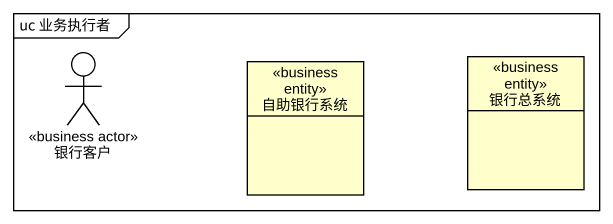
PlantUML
@startuml
mainframe uc 业务执行者
allowmixing
hide circle
hide empty members
actor 银行客户 <<business actor>>
class 自助银行系统 <<business entity>>
class 银行总系统 <<business entity>>
@enduml
